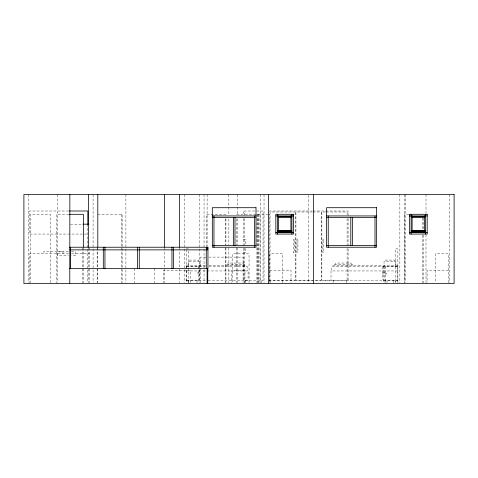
<?xml version="1.0" encoding="UTF-8"?>
<svg xmlns="http://www.w3.org/2000/svg" width="478" height="478" viewBox="0 0 478 478"><rect width="100%" height="100%" fill="white"/><g stroke="black" fill="none" stroke-linecap="round" stroke-linejoin="round"><path stroke-width="0.36" stroke-dasharray="2.39 1.79" d="M68.617 211.007L29.481 211.007L29.481 234.059L87.821 234.059M269.042 211.007L312.295 211.007M313.036 211.007L348.086 211.007L348.086 215.464M244.258 211.987L243.272 211.987L243.272 214.951M312.283 211.987L295.942 211.987L295.942 280.168L321.192 280.168L321.192 211.987L313.024 211.987M325.566 211.987L321.855 211.987L321.855 280.168L397.875 280.168M326.307 211.987L347.1 211.987L347.1 214.951M68.892 214.299L56.535 214.299L56.535 282.719M97.805 214.299L122.135 214.299L122.135 282.719M225.939 214.299L206.466 214.299L206.466 246.278M236.688 214.299L267.931 214.299M268.63 214.299L269.771 214.299L269.771 282.719M408.887 214.299L404.567 214.299L404.567 282.719M70.391 224.176L82.736 224.176M243.272 239.496L245.584 239.496L245.584 244.617M186.169 248.877L188.798 248.877M68.479 251.846L57.611 251.846L57.611 255.796L68.479 255.796M71.377 251.846L75.721 251.846L75.721 255.796L71.377 255.796M243.272 252.671L245.584 252.671L245.584 248.279M68.73 253.824L29.481 253.824L29.481 282.725M71.575 253.824L89.47 253.824M205.803 257.116L200.581 257.116L200.581 267.363M208.784 257.116L243.087 257.116L243.087 282.731M186.169 265.35L205.229 265.35M208.946 265.35L246.104 265.35L246.104 266.67M397.875 265.35L332.993 265.35L332.993 266.67M186.169 266.342L199.338 266.342L199.338 265.35M397.875 266.342L382.723 266.342L382.723 265.35M186.82 266.67L205.295 266.67M208.946 266.67L247.425 266.67L247.425 270.948M397.218 266.67L331.672 266.67L331.672 270.948M198.687 267.327L199.338 267.327M383.386 267.327L382.723 267.327L382.723 279.516L383.386 279.516M385.358 267.327L384.706 267.327L384.706 279.516L385.358 279.516M269.616 270.291L291.024 270.291L291.024 282.731M448.501 270.291L427.093 270.291L427.093 282.731M186.169 270.948L248.082 270.948L248.082 280.168L206.687 280.168M397.875 270.948L331.015 270.948L331.015 280.168M199.338 272.92L197.36 272.92L197.36 273.912L199.338 273.912M382.723 272.92L386.678 272.92L386.678 273.912L382.723 273.912M198.687 279.516L199.338 279.516L199.338 268.044M186.169 280.168L206.311 280.168M186.82 280.831L198.687 280.831M269.042 280.831L348.086 280.831L348.086 248.148M383.386 280.831L397.218 280.831M449.493 194.534L449.493 282.725M448.501 282.731L448.501 253.824L435.333 253.824L435.333 282.725M426.006 194.534L426.006 213.063M426.006 234.555L426.006 282.725M423.221 218.016L423.221 229.918M423.221 235.122L423.221 282.719M422.558 218.016L422.558 229.918M422.558 235.122L422.558 282.719M405.225 194.534L405.225 282.725M404.46 194.534L404.46 282.725M399.853 194.534L399.853 282.725M397.875 282.725L397.875 248.877L395.234 248.877L395.234 283.466M397.218 266.342L397.218 283.466M395.904 266.67L395.898 261.4L384.043 261.4L384.043 265.35M395.569 280.831L395.569 282.803M394.583 261.4L394.583 260.08L385.364 260.08L385.364 261.4M393.597 280.831L393.597 282.803M387.007 280.831L387.007 282.803M385.358 266.342L385.358 283.466M385.029 280.831L385.029 282.803M384.706 265.35L384.706 266.342M383.386 266.342L383.386 283.466M352.423 265.35L352.423 264.358L334.307 264.358L334.307 265.35M351.103 264.358L351.103 263.043L335.628 263.043L335.628 264.358M348.086 218.434L348.086 245.178M347.1 218.655L347.1 245.334M347.1 248.303L347.1 280.168M346.777 280.831L346.777 282.803M333.65 280.168L333.65 282.803M308.758 195.275L308.758 282.725M282.791 282.725L282.791 253.824L269.616 253.824L269.616 282.731M270.363 280.831L270.363 282.803M264.029 194.534L264.029 282.725M261.717 280.831L261.717 282.803M260.725 194.534L260.725 282.725M259.978 214.299L259.978 282.719M258.837 214.299L258.837 282.719M258.042 214.299L258.042 282.719M257.588 214.299L257.588 282.719M256.931 214.299L256.901 282.719M249.056 282.725L249.056 253.824L232.583 253.824L232.583 282.725M245.447 280.168L245.447 282.803M244.945 282.731L244.945 270.291L231.776 270.291L231.776 282.731M244.79 265.35L244.79 264.358L226.674 264.358L226.674 265.35M244.593 280.831L244.593 282.803M244.258 215.464L244.258 211.007L263.043 211.007L263.043 280.831L244.258 280.831L244.258 248.148M244.258 218.434L244.258 245.334M243.469 264.358L243.469 263.043L227.994 263.043L227.994 264.358M243.272 218.655L243.272 245.334M243.272 248.279L243.272 280.168M237.345 194.534L237.345 206.394M237.345 207.135L237.345 215.285M237.345 218.763L237.345 244.927M237.345 247.765L237.345 282.725M236.688 218.763L236.688 244.79M236.688 247.765L236.688 282.719M228.848 194.534L228.848 206.394M228.848 207.135L228.848 215.285M228.848 218.99L228.848 244.927M228.848 247.891L228.848 282.725M225.939 218.763L225.939 244.79M225.939 247.765L225.939 282.719M225.281 218.763L225.281 244.79M225.281 247.765L225.281 282.719M207.123 194.534L207.123 246.409M204.046 194.534L204.046 282.725M200.581 268.092L200.581 282.731M199.995 265.35L199.995 261.4L188.141 261.4L188.141 266.67M199.44 194.534L199.44 282.725M198.681 261.4L198.681 260.08L189.461 260.08L189.461 261.4M198.687 266.342L198.687 283.466M197.038 280.831L197.038 282.803M190.22 282.731L190.22 270.291L163.374 270.291L163.374 282.731M188.798 251.087L188.798 282.803M188.469 280.831L188.469 282.803M186.82 266.342L186.82 283.466M186.169 249.618L186.169 282.725M184.191 194.534L184.191 282.725M179.585 247.891L179.585 282.725M164.623 247.891L164.623 282.725M154.418 268.642L154.418 282.725M134.282 268.642L134.282 282.725M125.899 194.534L125.899 282.725M121.478 214.299L121.478 282.719M97.805 247.765L97.805 282.725M97.148 247.765L97.148 282.719M93.091 194.534L93.091 282.725M89.47 247.891L89.47 282.725M88.484 247.891L88.484 282.725M87.821 224.176L87.821 282.725M83.363 247.765L83.363 282.719M82.706 247.765L82.706 282.719M63.024 253.824L63.024 251.189L43.928 251.189L43.928 253.824M57.193 194.534L57.193 282.725M50.226 282.719L50.226 214.299L30.467 214.299L30.467 282.719M28.507 194.534L28.507 282.725M295.285 211.987L270.028 211.987L270.028 280.168L295.285 280.168L295.285 211.987M294.299 239.496L293.307 239.496L293.307 252.671L294.299 252.671L294.299 239.496M297.919 239.496L296.934 239.496L296.934 252.671L297.919 252.671L297.919 239.496M323.827 239.496L322.841 239.496L322.841 252.671L323.827 252.671L323.827 239.496"/><path stroke-width="0.72" d="M69.358 211.007L87.821 211.007L87.821 224.391M69.549 214.299L83.363 214.299L83.363 247.024M212.322 215.942L255.999 215.942M275.836 215.942L293.54 215.942M326.599 215.942L376.652 215.942M409.473 215.942L427.183 215.942M277.479 216.695L291.897 216.695M411.122 216.695L425.534 216.695M278.471 216.898L290.905 216.898M412.108 216.898L424.548 216.898M278.202 217.102L291.174 217.102M411.845 217.102L424.817 217.102M212.322 217.592L255.999 217.592M326.599 217.592L376.652 217.592M82.867 224.176L88.92 224.176M277.479 230.695L291.897 230.695M411.122 230.695L425.534 230.695M278.471 230.898L290.905 230.898M412.108 230.898L424.548 230.898M277.479 231.645L291.897 231.645M411.122 231.645L425.534 231.645M277.479 232.057L291.897 232.057M411.122 232.057L425.534 232.057M275.836 232.416L293.54 232.416M409.473 232.416L427.183 232.416M212.322 245.584L255.999 245.584M326.599 245.584L376.652 245.584M69.519 247.234L207.942 247.234L207.942 268.642L69.519 268.642M69.782 249.869L207.111 249.869L207.111 247.234M425.534 214.299L425.534 234.059M424.548 215.739L424.548 232.057M423.221 231.406L423.221 232.894M412.108 215.739L412.108 232.057M411.122 214.299L411.122 234.059M375.009 215.942L375.009 247.234M352.447 217.592L352.447 245.584M350.804 217.592L350.804 245.584M328.243 215.942L328.243 247.234M313.359 194.534L313.359 283.466M291.897 214.299L291.897 234.059M290.905 215.739L290.905 232.057M278.471 215.739L278.471 232.057M277.479 214.299L277.479 234.059M268.63 194.534L268.63 283.466M254.356 215.942L254.356 247.234M234.985 217.592L234.985 245.584M233.336 217.592L233.336 245.584M213.965 215.942L213.965 247.234M207.775 247.234L207.775 249.869M207.745 268.642L207.745 283.466M207.111 268.642L207.111 283.466M206.293 247.234L206.293 268.642M179.585 194.534L179.585 247.15M173.61 247.234L173.61 268.642M171.961 247.234L171.961 268.642M164.623 194.534L164.623 247.15M139.277 247.234L139.277 268.642M137.634 247.234L137.634 268.642M104.945 247.234L104.945 268.642M103.302 247.234L103.302 268.642M97.805 194.534L97.805 247.15M88.484 194.534L88.484 247.15M70.613 247.234L70.613 268.642M69.86 194.534L69.782 283.466M454.1 194.534L23.9 194.534L23.9 283.466L454.1 283.466L454.1 194.534M255.999 207.709L212.322 207.709L212.322 247.234L255.999 247.234L255.999 207.709M376.652 207.709L326.599 207.709L326.599 247.234L376.652 247.234L376.652 207.709M293.54 214.299L275.836 214.299L275.836 234.059L293.54 234.059L293.54 214.299M427.183 214.299L409.473 214.299L409.473 234.059L427.183 234.059L427.183 214.299"/></g></svg>
